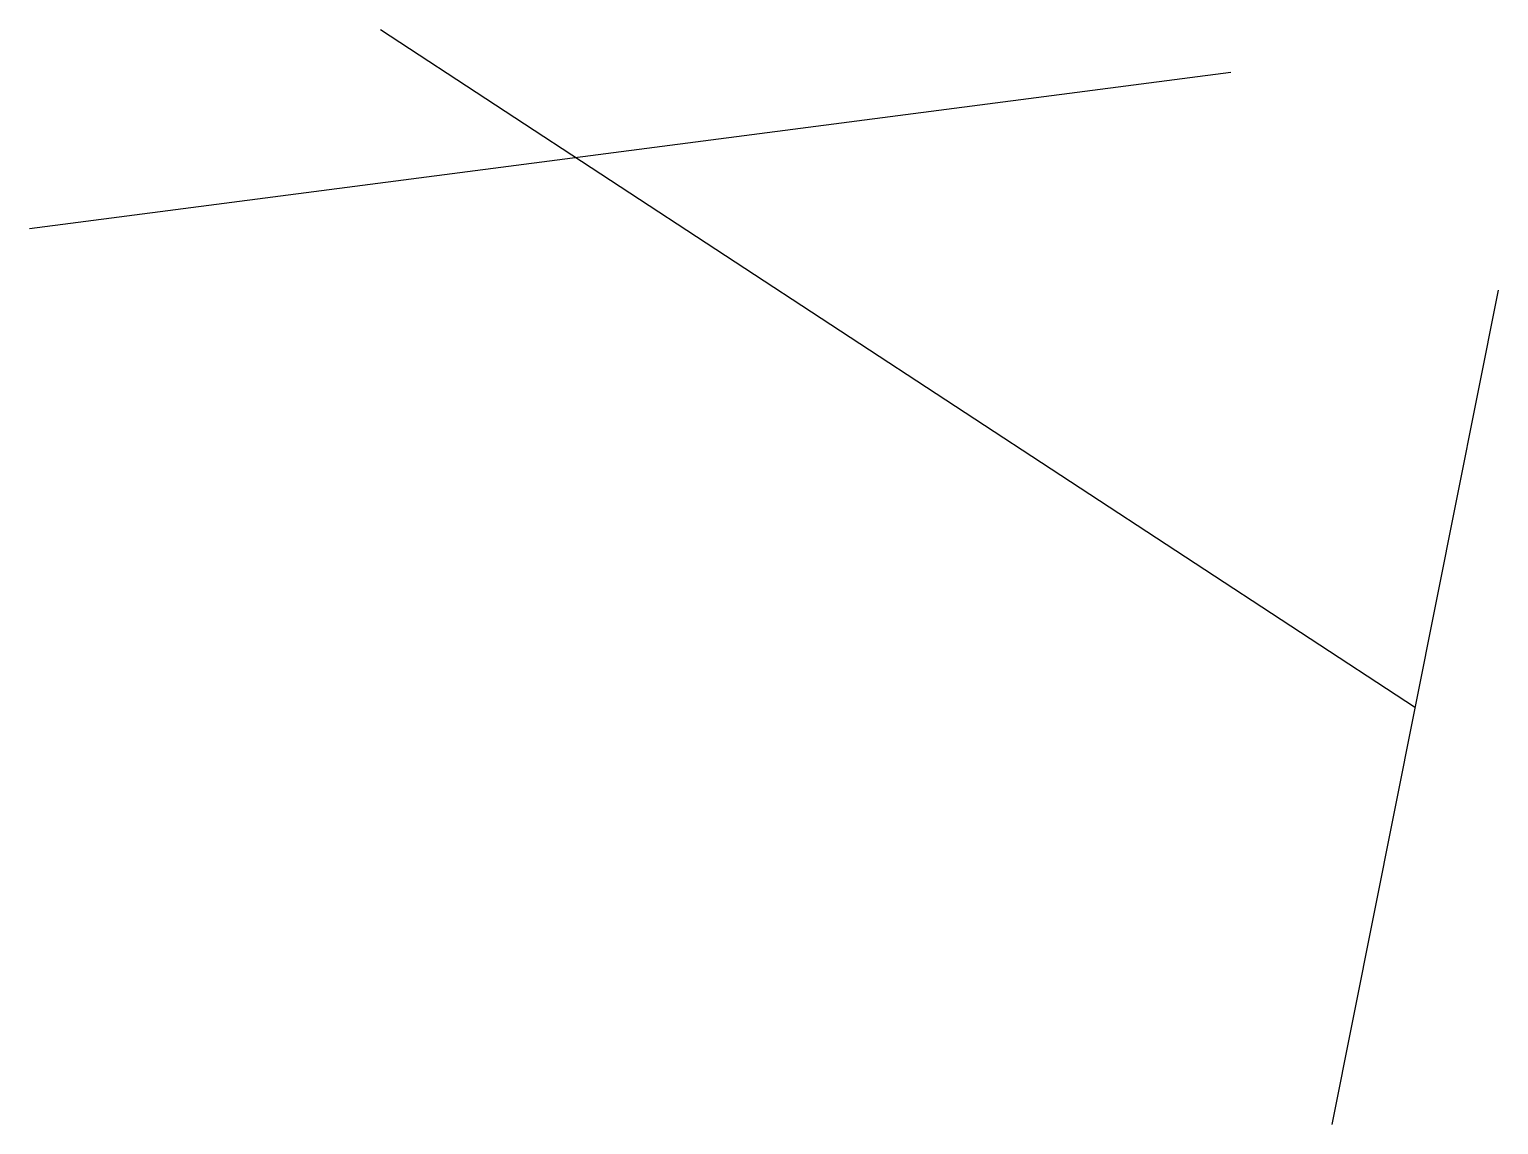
# Model space of a CAD drawing. Header units: inches. Extents: x 6.33 to 12.82, y 2.19 to 7.03.
import ezdxf

# ---------------------------------------------------------------- set-up
doc = ezdxf.new("R2010")
doc.units = ezdxf.units.IN
doc.header["$MEASUREMENT"] = 0

msp = doc.modelspace()

# ---------------------------------------------------------------- linework, layer by layer
at = {"color": 2}
msp.add_line((7.8831, 7.0253), (12.4549, 4.0302), dxfattribs=at)
at = {"color": 1}
msp.add_line((11.6391, 6.8344), (6.3322, 6.1444), dxfattribs=at)
msp.add_line((12.0874, 2.1876), (12.8225, 5.8728))

doc.saveas('drawing.dxf')
